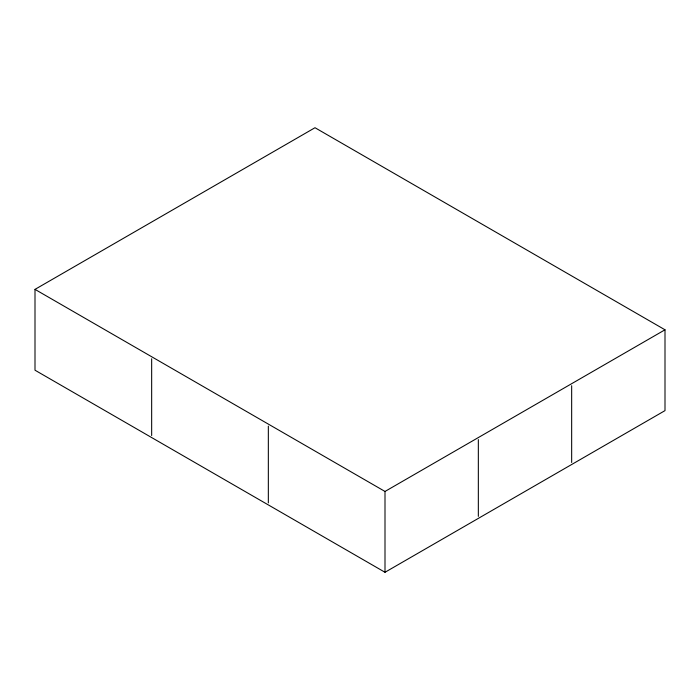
<?xml version="1.0" encoding="UTF-8"?>
<svg xmlns="http://www.w3.org/2000/svg" width="700" height="700" viewBox="0 0 700 700"><rect width="100%" height="100%" fill="white"/><g stroke="black" fill="none" stroke-linecap="round" stroke-linejoin="round"><path stroke-width="1.05" d="M35 289.38L315 127.724L665 329.796L665 410.62L385 572.276L35 370.204L35 289.38L385 491.452L665 329.796M571.664 385.7L571.664 462.49M478.336 439.582L478.336 516.372M385 491.452L385 572.276M268.336 426.116L268.336 502.898M151.664 358.759L151.664 435.54"/></g></svg>
